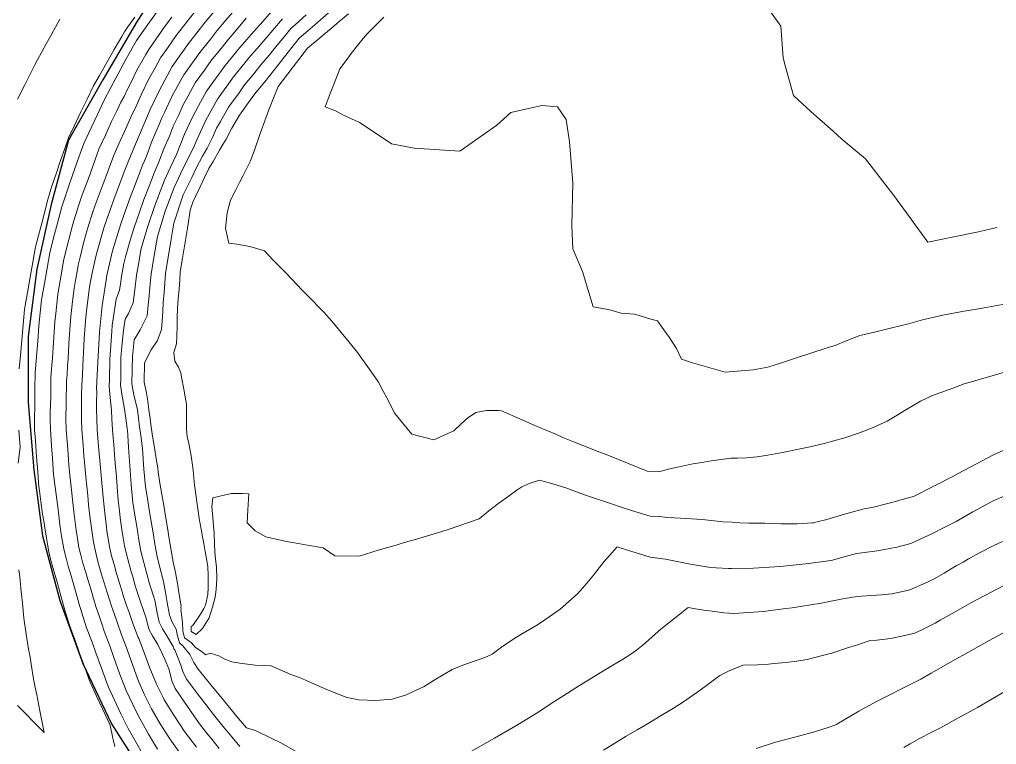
# Model space of a CAD drawing. Header units: inches. Extents: x 11351264 to 11356330, y 6702313 to 6706468.
# Drawn here: x 11355487 to 11355827.6, y 6705045.8 to 6705298.6 of the extents above; entities that cross this region are included whole.
import ezdxf

# ---------------------------------------------------------------- set-up
doc = ezdxf.new("R2010")
doc.units = ezdxf.units.IN
doc.header["$MEASUREMENT"] = 0
doc.layers.add('Shumate_Contours_clip1', color=7, linetype='Continuous', lineweight=0)
doc.layers.add('Shumate_Streets_clip1', color=7, linetype='Continuous')

msp = doc.modelspace()

# ---------------------------------------------------------------- linework, layer by layer
at = {"layer": 'Shumate_Contours_clip1'}
for points, elevation in [([(11355745.44, 6705306.14), (11355752.4, 6705296.21), (11355753.22, 6705285.19), (11355754.08, 6705282.02), (11355756.84, 6705272.09), (11355762.96, 6705266.34), (11355770.71, 6705259.58), (11355773.69, 6705256.79), (11355781.93, 6705249.98), (11355786.7, 6705243.82), (11355791.79, 6705237.2), (11355795.26, 6705232.42), (11355801.51, 6705223.89), (11355803.64, 6705220.9), (11355812.7, 6705222.82), (11355821.32, 6705224.55), (11355824.26, 6705225.16), (11355827.77, 6705226.03)], 1378), ([(11355536.04, 6705302.76), (11355532.26, 6705297.66), (11355527.78, 6705291.24), (11355524.2, 6705284.85), (11355521.35, 6705279.56), (11355518.83, 6705274.88), (11355516.31, 6705270.17), (11355514.13, 6705265.42), (11355511.89, 6705260.75), (11355509.33, 6705255.37), (11355507.64, 6705250.5), (11355506.16, 6705246.25), (11355504.61, 6705241.99), (11355501.69, 6705233.23), (11355500.2, 6705227.6), (11355498.82, 6705222.38), (11355497.47, 6705217.14), (11355496.54, 6705211.83), (11355495.62, 6705206.5), (11355494.63, 6705200.8), (11355493.73, 6705191.74), (11355493.31, 6705186.35), (11355492.85, 6705181.03), (11355492.36, 6705175.29), (11355492.32, 6705169.93), (11355492.26, 6705164.56), (11355492.16, 6705158.44), (11355492.2, 6705155.36), (11355492.37, 6705153.18), (11355492.62, 6705149.99), (11355492.8, 6705147.71), (11355493.03, 6705144.62), (11355493.21, 6705142.23), (11355493.42, 6705139.24), (11355493.61, 6705136.75), (11355494.03, 6705133.22), (11355494.4, 6705130.5), (11355495.02, 6705126.11), (11355495.42, 6705123.57), (11355495.89, 6705120.55), (11355496.34, 6705117.67), (11355496.68, 6705115.6), (11355497.18, 6705112.95), (11355497.4, 6705111.91), (11355497.93, 6705109.89), (11355498.6, 6705107.5), (11355500.05, 6705102.34), (11355501.38, 6705097.53), (11355502.3, 6705094.16), (11355502.95, 6705091.8), (11355504.21, 6705087.71), (11355505.28, 6705084.78), (11355506.07, 6705082.65), (11355507.91, 6705077.6), (11355509.74, 6705072.54), (11355511.17, 6705068.63), (11355511.62, 6705067.43), (11355513.85, 6705062.62), (11355515.9, 6705058.22), (11355518.59, 6705052.43), (11355519.48, 6705047.98), (11355519.6, 6705047.49), (11355520.23, 6705045.08)], 1402), ([(11355547.95, 6705301.07), (11355541.63, 6705293.03), (11355538.57, 6705288.56), (11355536.14, 6705285.18), (11355534.28, 6705281.76), (11355532.03, 6705277.86), (11355529.41, 6705272.32), (11355528.39, 6705270.2), (11355527.61, 6705268.34), (11355525.82, 6705264.55), (11355523.51, 6705259.55), (11355522.06, 6705256.28), (11355519.9, 6705251.46), (11355518.37, 6705247.19), (11355517.29, 6705244.29), (11355516.12, 6705241.28), (11355513.66, 6705234.71), (11355512.54, 6705231.49), (11355510.55, 6705225.22), (11355509.38, 6705221.04), (11355508.65, 6705218.12), (11355508.09, 6705215.65), (11355507.41, 6705212.84), (11355506.92, 6705210.04), (11355506.47, 6705207.53), (11355505.98, 6705204.71), (11355505.4, 6705200.26), (11355504.81, 6705195.02), (11355504.47, 6705190.44), (11355504.14, 6705185.5), (11355503.89, 6705180.22), (11355503.73, 6705177.84), (11355503.56, 6705174.73), (11355503.39, 6705172.43), (11355503.36, 6705170.1), (11355503.27, 6705167.09), (11355503.19, 6705164.56), (11355503.11, 6705159.36), (11355503.21, 6705155.47), (11355503.75, 6705148.73), (11355504.14, 6705143.23), (11355504.5, 6705139.68), (11355504.74, 6705137.68), (11355505.22, 6705133.33), (11355505.43, 6705131.16), (11355505.93, 6705127.04), (11355506.74, 6705120.52), (11355507.14, 6705117.56), (11355507.68, 6705114.49), (11355508.34, 6705111.75), (11355509.08, 6705109.03), (11355510.04, 6705105.69), (11355510.73, 6705103.34), (11355511.89, 6705099.52), (11355512.76, 6705096.61), (11355513.61, 6705093.86), (11355514.47, 6705091.26), (11355515.61, 6705087.8), (11355516.49, 6705085.24), (11355518.39, 6705080.17), (11355519.86, 6705076.1), (11355521.85, 6705070.51), (11355524.12, 6705064.53), (11355526.41, 6705059.71), (11355527.84, 6705056.82), (11355528.86, 6705054.77), (11355531.97, 6705049.3), (11355535.03, 6705044.06)], 1398), ([(11355556.16, 6705302.86), (11355551.65, 6705297.6), (11355545.92, 6705290.16), (11355540.21, 6705282.23), (11355535.85, 6705274.14), (11355532.5, 6705267.22), (11355529.39, 6705259.75), (11355527.06, 6705254.31), (11355525.05, 6705249.55), (11355523.5, 6705245.41), (11355519.79, 6705235.82), (11355516.43, 6705226.29), (11355513.75, 6705216.88), (11355513.28, 6705214.85), (11355512.35, 6705210.7), (11355511.63, 6705206.65), (11355511.29, 6705204.45), (11355510.31, 6705196.91), (11355510.12, 6705194.91), (11355509.53, 6705187.36), (11355509.39, 6705184.85), (11355509.05, 6705177.91), (11355508.91, 6705174.52), (11355508.72, 6705171.05), (11355508.62, 6705167.57), (11355508.51, 6705162.35), (11355508.51, 6705159.12), (11355508.66, 6705155.53), (11355509.1, 6705150.16), (11355509.36, 6705146.45), (11355509.72, 6705142.89), (11355510.11, 6705139.05), (11355510.72, 6705132.63), (11355511.04, 6705129.35), (11355511.4, 6705126.3), (11355511.94, 6705122.02), (11355512.36, 6705118.71), (11355512.71, 6705116.3), (11355513.54, 6705112.53), (11355514.29, 6705109.57), (11355514.88, 6705107.46), (11355515.8, 6705104.38), (11355517.47, 6705098.75), (11355518.92, 6705094.37), (11355520.07, 6705091.03), (11355520.96, 6705088.37), (11355522.53, 6705084.03), (11355524.13, 6705079.77), (11355526.34, 6705073.66), (11355528.25, 6705068.39), (11355530.5, 6705063.05), (11355532.96, 6705058.23), (11355535.98, 6705052.93), (11355539.42, 6705047.69), (11355543.12, 6705042.46)], 1396), ([(11355561.98, 6705301.94), (11355558.94, 6705298.33), (11355555.76, 6705294.61), (11355553.63, 6705291.84), (11355549.79, 6705287.11), (11355544.28, 6705279.27), (11355540.15, 6705271.97), (11355537.52, 6705266.1), (11355536.62, 6705264.24), (11355535.68, 6705261.98), (11355533.25, 6705256.38), (11355531.21, 6705250.96), (11355530.48, 6705249.26), (11355529.85, 6705247.77), (11355529.37, 6705246.48), (11355526.81, 6705239.79), (11355525.69, 6705236.89), (11355523.23, 6705230.01), (11355522.29, 6705227.35), (11355519.43, 6705217.91), (11355517.34, 6705208.85), (11355517.28, 6705208.62), (11355517.27, 6705208.59), (11355517.27, 6705208.57), (11355517.27, 6705208.55), (11355517.26, 6705208.53), (11355517.13, 6705207.65), (11355515.77, 6705198.8), (11355514.89, 6705189.5), (11355514.64, 6705185.27), (11355514.24, 6705179.1), (11355513.79, 6705170.06), (11355513.87, 6705168.78), (11355513.77, 6705165.27), (11355513.76, 6705162.77), (11355513.86, 6705159.18), (11355514.06, 6705155.58), (11355514.54, 6705149.64), (11355514.98, 6705144.74), (11355515.55, 6705138.27), (11355516.13, 6705131.82), (11355516.56, 6705127.56), (11355516.81, 6705125.49), (11355517.19, 6705122.61), (11355517.57, 6705119.32), (11355517.75, 6705118.11), (11355517.95, 6705116.89), (11355518.35, 6705114.7), (11355519.05, 6705111.58), (11355519.91, 6705108.49), (11355520.81, 6705105.4), (11355522.46, 6705099.77), (11355523.13, 6705097.75), (11355524.29, 6705094.17), (11355525.02, 6705092.11), (11355526.25, 6705088.6), (11355528.15, 6705083.61), (11355528.25, 6705083.25), (11355528.52, 6705082.74), (11355530.52, 6705077.48), (11355532.39, 6705072.38), (11355534.46, 6705067.32), (11355534.67, 6705066.83), (11355537.01, 6705062.13), (11355537.15, 6705061.77), (11355537.44, 6705061.32), (11355540.71, 6705055.93), (11355544.5, 6705050.3), (11355548.64, 6705044.84)], 1394), ([(11355575.65, 6705302.32), (11355570.94, 6705296.95), (11355569.47, 6705295.29), (11355563.73, 6705288.84), (11355558.67, 6705282.47), (11355556.42, 6705279.49), (11355552.14, 6705273.58), (11355549.31, 6705268.42), (11355547.28, 6705264.54), (11355544.46, 6705258.55), (11355541.65, 6705251.51), (11355539.51, 6705246.85), (11355537.55, 6705242.59), (11355535.1, 6705236.18), (11355533.91, 6705232.96), (11355531.79, 6705226.9), (11355530.63, 6705223.03), (11355529.27, 6705218.26), (11355528.75, 6705215.17), (11355528.28, 6705212.59), (11355527.71, 6705209.38), (11355527.14, 6705204.3), (11355526.58, 6705199.78), (11355524.97, 6705196.07), (11355523.74, 6705194.05), (11355523.22, 6705190.25), (11355522.6, 6705184.55), (11355522.34, 6705180.62), (11355522.26, 6705173.23), (11355522.2, 6705171.07), (11355522.75, 6705167.23), (11355523.41, 6705163.4), (11355524.02, 6705159.56), (11355524.5, 6705155.95), (11355524.53, 6705155.72), (11355524.56, 6705155.43), (11355524.99, 6705149.42), (11355525.41, 6705142.9), (11355525.87, 6705136.42), (11355526.52, 6705130.18), (11355527.2, 6705125.71), (11355527.81, 6705121.71), (11355528.57, 6705117.17), (11355529.27, 6705113.13), (11355529.9, 6705110.53), (11355530.72, 6705107.43), (11355531.33, 6705105.3), (11355532.28, 6705101.78), (11355534.11, 6705096.08), (11355534.87, 6705092.28), (11355535.66, 6705088.42), (11355536.79, 6705086.04), (11355537.95, 6705084.23), (11355540.49, 6705079.88), (11355540.65, 6705079.29), (11355540.8, 6705079.15), (11355541.08, 6705078.75), (11355541.93, 6705076.7), (11355543.24, 6705073.44), (11355543.95, 6705071.15), (11355545.19, 6705068.57), (11355549.85, 6705062.31), (11355551.61, 6705060.12), (11355554.63, 6705056.15), (11355557.87, 6705052.15), (11355560.35, 6705049.08), (11355563.75, 6705045.02)], 1390), ([(11355594.74, 6705300.86), (11355589.9, 6705296.75), (11355587.47, 6705294.67), (11355584.44, 6705292.05), (11355579.3, 6705285.58), (11355574.2, 6705279.07), (11355572.97, 6705277.45), (11355569.06, 6705272.61), (11355567.39, 6705270.41), (11355563.64, 6705265.24), (11355561.04, 6705260.67), (11355558.96, 6705256.86), (11355557.82, 6705254.96), (11355556.73, 6705252.98), (11355554.48, 6705249.09), (11355552.99, 6705246.65), (11355551.49, 6705243.45), (11355549.96, 6705240.25), (11355548.42, 6705237.05), (11355547.37, 6705234.82), (11355546.49, 6705232.1), (11355545.59, 6705226.5), (11355544.69, 6705220.9), (11355543.79, 6705215.3), (11355543.03, 6705210.54), (11355542.82, 6705207.74), (11355542.57, 6705204.44), (11355542.32, 6705201.14), (11355542.06, 6705197.84), (11355541.97, 6705194.67), (11355541.87, 6705191.49), (11355541.78, 6705188.31), (11355541.72, 6705185.49), (11355540.71, 6705182.45), (11355541.07, 6705179.46), (11355542.43, 6705177.32), (11355543.2, 6705175.34), (11355543.39, 6705173.79), (11355544.24, 6705169.68), (11355544.72, 6705167.03), (11355545.15, 6705164.38), (11355545.16, 6705159.93), (11355545.13, 6705157.82), (11355545.16, 6705155.76), (11355545.45, 6705153.2), (11355545.96, 6705150.76), (11355546.72, 6705147.12), (11355547.18, 6705143.95), (11355547.5, 6705141.37), (11355547.77, 6705138.63), (11355548.01, 6705136.33), (11355548.42, 6705133.06), (11355548.81, 6705130.4), (11355549.17, 6705127.88), (11355549.63, 6705124.51), (11355550.29, 6705120.87), (11355550.78, 6705118.12), (11355551.17, 6705115.89), (11355551.71, 6705113.08), (11355552.14, 6705110.5), (11355552.58, 6705107.78), (11355552.79, 6705104.66), (11355552.72, 6705100.53), (11355552.58, 6705098.08), (11355551.81, 6705094.38), (11355551.27, 6705093.17), (11355550.01, 6705091.15), (11355548.72, 6705089.15), (11355547.29, 6705087.17), (11355546.79, 6705087), (11355546.83, 6705085.15), (11355548.54, 6705084.15), (11355550.71, 6705086.21), (11355553.08, 6705089.95), (11355554.29, 6705093.6), (11355555.12, 6705097.08), (11355555.55, 6705099.78), (11355555.71, 6705103.62), (11355555.6, 6705107.7), (11355555.31, 6705110.42), (11355555.09, 6705112.93), (11355554.96, 6705115.64), (11355554.78, 6705119.46), (11355554.58, 6705121.95), (11355554.35, 6705124.96), (11355553.96, 6705128.72), (11355554.39, 6705131.75), (11355560.73, 6705133.32), (11355564.78, 6705133.29), (11355566.93, 6705133.14), (11355566.57, 6705127.63), (11355566.33, 6705123.05), (11355569.08, 6705120.24), (11355572.85, 6705118.11), (11355575.42, 6705117.6), (11355580.1, 6705116.57), (11355582.2, 6705116.24), (11355587.39, 6705115.24), (11355592.89, 6705114.27), (11355596.94, 6705111.56), (11355605.4, 6705111.47), (11355612, 6705113.56), (11355615.73, 6705114.52), (11355618, 6705115.18), (11355620.73, 6705116.08), (11355626.24, 6705117.55), (11355634.2, 6705119.99), (11355636.73, 6705120.82), (11355647.18, 6705124.45), (11355650.66, 6705127.23), (11355654.1, 6705129.89), (11355657.65, 6705132.46), (11355660.41, 6705134.38), (11355662.13, 6705135.55), (11355665, 6705136.89), (11355668.29, 6705137.91), (11355673.26, 6705136.58), (11355677.48, 6705135.29), (11355684, 6705132.82), (11355691.67, 6705130.2), (11355698.16, 6705128.04), (11355700.41, 6705127.34), (11355706.83, 6705125.41), (11355710, 6705125.2), (11355712.98, 6705124.93), (11355717.46, 6705124.68), (11355724.95, 6705124.19), (11355732.28, 6705123.43), (11355735.49, 6705123.26), (11355738.05, 6705123.1), (11355741.23, 6705122.95), (11355746.85, 6705122.87), (11355752.42, 6705122.66), (11355755.28, 6705122.64), (11355758.08, 6705122.66), (11355763.48, 6705123), (11355763.85, 6705123.05), (11355764.01, 6705123.08), (11355764.65, 6705123.24), (11355768.47, 6705124.25), (11355773.14, 6705125.61), (11355776.72, 6705126.67), (11355781, 6705127.8), (11355784.73, 6705128.54), (11355789.32, 6705129.71), (11355792.37, 6705130.53), (11355794.76, 6705131.14), (11355798.64, 6705132.28), (11355805.58, 6705135.73), (11355812.14, 6705139.14), (11355814.21, 6705140.24), (11355820.61, 6705143.61), (11355826.56, 6705146.75), (11355831.21, 6705148.79)], 1384), ([(11355601.66, 6705300.55), (11355598.44, 6705297.86), (11355596.58, 6705296.27), (11355591.5, 6705291.98), (11355587.41, 6705288.58), (11355582.35, 6705282.02), (11355577.13, 6705275.19), (11355573.92, 6705267.11), (11355572.93, 6705264.5), (11355570.79, 6705258.5), (11355568.96, 6705253.29), (11355567.46, 6705249.27), (11355564.96, 6705244.2), (11355563.7, 6705241.7), (11355562.4, 6705239.11), (11355560.57, 6705235.53), (11355559.37, 6705231.15), (11355558.74, 6705225.7), (11355559.98, 6705220.61), (11355562.69, 6705220.24), (11355567.31, 6705219.35), (11355572.38, 6705217.91), (11355575.29, 6705214.81), (11355579.97, 6705210.08), (11355585.55, 6705204.14), (11355587.52, 6705202.23), (11355593.03, 6705196.51), (11355595.81, 6705193.36), (11355601.86, 6705186.04), (11355604.77, 6705182.45), (11355609.47, 6705175.98), (11355612.15, 6705172.12), (11355613.75, 6705168.95), (11355615.01, 6705166.58), (11355617.86, 6705161.2), (11355623.75, 6705154.02), (11355631.44, 6705152.01), (11355638.41, 6705155.11), (11355641.01, 6705157.62), (11355643.18, 6705159.49), (11355646.1, 6705161.47), (11355649.84, 6705162.19), (11355654, 6705162.23), (11355655.01, 6705162.05), (11355661.43, 6705159.31), (11355667.49, 6705156.69), (11355674.21, 6705153.79), (11355676.44, 6705152.82), (11355680.45, 6705151.14), (11355680.86, 6705151.07), (11355686.92, 6705148.66), (11355693.21, 6705146.16), (11355699.51, 6705143.66), (11355705.82, 6705141.11), (11355710.25, 6705140.92), (11355714.16, 6705141.97), (11355716.92, 6705142.57), (11355721.18, 6705143.47), (11355725.53, 6705144.16), (11355728.11, 6705144.65), (11355730.82, 6705145.02), (11355734.98, 6705145.57), (11355737.29, 6705145.58), (11355740.44, 6705145.67), (11355744.2, 6705146.11), (11355747.95, 6705146.6), (11355753, 6705147.53), (11355755.34, 6705147.98), (11355757.42, 6705148.45), (11355762.68, 6705149.59), (11355768.03, 6705150.86), (11355770.45, 6705151.49), (11355774.73, 6705152.7), (11355779.91, 6705154.47), (11355782.83, 6705155.61), (11355784.82, 6705156.43), (11355789.54, 6705158.54), (11355793.56, 6705160.88), (11355795.44, 6705162.1), (11355798.58, 6705164.01), (11355801.17, 6705165.44), (11355805.26, 6705167.4), (11355813.98, 6705170.54), (11355816.02, 6705171.38), (11355827.34, 6705174.61), (11355840.43, 6705178.55)], 1382), ([(11355500.99, 6705298.63), (11355499.47, 6705295.87), (11355498.23, 6705293.62), (11355496.27, 6705290.05), (11355494.75, 6705287.29), (11355493.24, 6705284.54), (11355492.13, 6705282.5), (11355488.76, 6705275.79), (11355486.27, 6705270.81)], 1406), ([(11355527.11, 6705299.41), (11355524.72, 6705296.01), (11355523.54, 6705294.31), (11355522.59, 6705292.62), (11355520, 6705288.08), (11355517.4, 6705283.55), (11355514.81, 6705279.03), (11355512.72, 6705275.47), (11355510.5, 6705270.78), (11355508.26, 6705266.1), (11355506.03, 6705261.42), (11355504.07, 6705257.32), (11355502.77, 6705253.6), (11355501.29, 6705249.35), (11355499.81, 6705245.1), (11355498.32, 6705240.85), (11355497.82, 6705239.36), (11355496.65, 6705234.96), (11355495.26, 6705229.74), (11355493.87, 6705224.52), (11355492.49, 6705219.3), (11355491.55, 6705213.99), (11355490.61, 6705208.67), (11355489.68, 6705203.36), (11355488.88, 6705198.82), (11355488.73, 6705197.4), (11355488.26, 6705192.09), (11355487.77, 6705186.78), (11355487.29, 6705181.48), (11355486.85, 6705176.72)], 1404), ([(11355540.04, 6705299.35), (11355537.46, 6705296.05), (11355533.5, 6705290.28), (11355532.02, 6705288.16), (11355531.02, 6705286.38), (11355527.86, 6705280.88), (11355525.88, 6705276.71), (11355524.75, 6705274.54), (11355523.39, 6705271.68), (11355522.34, 6705269.7), (11355520.89, 6705266.68), (11355519.92, 6705264.84), (11355519.08, 6705263), (11355517.77, 6705260.05), (11355516.88, 6705258.2), (11355515.56, 6705255.33), (11355514.64, 6705253.4), (11355512.56, 6705247.41), (11355510.97, 6705243.15), (11355508.82, 6705237.39), (11355507.56, 6705233.6), (11355505.53, 6705227.15), (11355504.17, 6705221.86), (11355502.44, 6705214.99), (11355501.24, 6705208.09), (11355500.32, 6705202.76), (11355499.57, 6705195.99), (11355499.28, 6705193.11), (11355498.81, 6705185.98), (11355498.44, 6705180.54), (11355497.91, 6705173.85), (11355497.83, 6705167.03), (11355497.68, 6705161.5), (11355497.64, 6705159.01), (11355497.71, 6705155.42), (11355498.14, 6705150.04), (11355498.48, 6705145.48), (11355498.86, 6705139.98), (11355499.26, 6705136.45), (11355499.7, 6705132.94), (11355500.39, 6705127.69), (11355501.06, 6705122.36), (11355501.72, 6705117.72), (11355502.54, 6705113.36), (11355503.2, 6705110.68), (11355503.95, 6705107.92), (11355504.94, 6705104.6), (11355506.56, 6705098.87), (11355507.66, 6705095.06), (11355508.69, 6705091.68), (11355510.36, 6705086.47), (11355512.24, 6705081.41), (11355513.57, 6705077.76), (11355515.51, 6705072.36), (11355517.9, 6705065.98), (11355520.13, 6705061.17), (11355522.34, 6705056.46), (11355523.27, 6705054.53), (11355524.8, 6705051.33), (11355527.6, 6705046.4), (11355530.41, 6705041.48)], 1400), ([(11355566.04, 6705298.99), (11355561.46, 6705293.55), (11355559.8, 6705291.69), (11355557.7, 6705289.04), (11355553.79, 6705284.22), (11355551.45, 6705280.9), (11355548.21, 6705276.43), (11355545.75, 6705271.94), (11355544.13, 6705269.09), (11355542.36, 6705265.14), (11355540.58, 6705261.36), (11355539.21, 6705257.92), (11355537.28, 6705253.46), (11355535.44, 6705248.57), (11355534.72, 6705246.92), (11355534.04, 6705245.38), (11355532.14, 6705240.42), (11355530.36, 6705235.76), (11355528.63, 6705230.98), (11355526.9, 6705225.98), (11355525.61, 6705221.94), (11355523.93, 6705215.81), (11355523.36, 6705213.51), (11355522.54, 6705208.99), (11355522.19, 6705206.44), (11355521.86, 6705204.23), (11355520.61, 6705201.05), (11355519.31, 6705191.9), (11355519.09, 6705189.75), (11355518.5, 6705180.16), (11355518.33, 6705173.05), (11355518.26, 6705170.6), (11355518.51, 6705166.72), (11355519.01, 6705162.36), (11355519.1, 6705159.23), (11355519.32, 6705155.64), (11355519.56, 6705152.73), (11355519.79, 6705150.36), (11355520.09, 6705146.85), (11355520.33, 6705143.86), (11355520.75, 6705139.04), (11355521, 6705135.62), (11355521.38, 6705130.98), (11355521.81, 6705127.19), (11355522.06, 6705124.76), (11355522.78, 6705119.91), (11355523.59, 6705115.02), (11355524.11, 6705112.61), (11355524.67, 6705110.39), (11355525.79, 6705106.42), (11355526.41, 6705104.24), (11355527.39, 6705100.78), (11355528.11, 6705098.58), (11355529.2, 6705095.18), (11355531.11, 6705089.81), (11355532.1, 6705085.93), (11355533.27, 6705083.58), (11355535.18, 6705080.63), (11355536.71, 6705077.43), (11355537.77, 6705075.17), (11355538.98, 6705072.1), (11355539.6, 6705069.96), (11355540.12, 6705067.91), (11355541.23, 6705065.22), (11355546.76, 6705057.14), (11355549.74, 6705052.99), (11355552.17, 6705049.82), (11355553.96, 6705047.57), (11355556.6, 6705044.32)], 1392), ([(11355578.63, 6705298.85), (11355575.29, 6705294.81), (11355573.33, 6705292.57), (11355569.8, 6705288.41), (11355567.65, 6705286), (11355566.15, 6705284.1), (11355561.59, 6705278.56), (11355556.04, 6705270.75), (11355551.87, 6705263.48), (11355548.87, 6705256.87), (11355547.8, 6705254.41), (11355546.08, 6705250.77), (11355544.06, 6705246.78), (11355542.43, 6705243.24), (11355540.83, 6705240), (11355537.76, 6705231.7), (11355535.07, 6705222.92), (11355533.83, 6705215.56), (11355532.82, 6705209.77), (11355532.51, 6705206.46), (11355532.11, 6705202.15), (11355531.81, 6705199.06), (11355531.44, 6705195.19), (11355529.02, 6705190.4), (11355526.94, 6705186.91), (11355526.31, 6705181.09), (11355526.18, 6705176.55), (11355526.16, 6705171.55), (11355526.84, 6705167.72), (11355528.04, 6705162.48), (11355528.48, 6705159.54), (11355528.82, 6705156.54), (11355529.39, 6705152.67), (11355529.85, 6705148.83), (11355530.29, 6705141.79), (11355530.94, 6705135.54), (11355531.56, 6705131.58), (11355532.18, 6705127.62), (11355532.83, 6705123.52), (11355533.5, 6705119.55), (11355534.19, 6705115.58), (11355534.93, 6705111.26), (11355535.62, 6705108.43), (11355537.2, 6705102.56), (11355537.89, 6705098.79), (11355538.42, 6705095.31), (11355539.22, 6705090.9), (11355540.23, 6705088.43), (11355541.53, 6705085.92), (11355542.04, 6705083.62), (11355542.69, 6705081.22), (11355543.86, 6705080.2), (11355546.36, 6705077.07), (11355547.73, 6705074.34), (11355549.26, 6705072.01), (11355554.16, 6705065.95), (11355556.57, 6705063.04), (11355559.12, 6705059.94), (11355563.36, 6705054.84), (11355566.07, 6705051.59), (11355569.22, 6705050.65), (11355574.95, 6705047.85), (11355578.06, 6705046.27), (11355583.19, 6705043.44)], 1388), ([(11355586.95, 6705300.21), (11355583.2, 6705296.86), (11355581.54, 6705295.44), (11355579.7, 6705293.13), (11355576.33, 6705289.06), (11355574.15, 6705286.3), (11355571.1, 6705282.7), (11355568.63, 6705279.65), (11355565.44, 6705275.77), (11355563.51, 6705273.05), (11355559.84, 6705268), (11355557.03, 6705263.05), (11355555.69, 6705260.71), (11355554.2, 6705257.44), (11355552.33, 6705253.73), (11355550.74, 6705250.88), (11355548.5, 6705246.72), (11355547.02, 6705243.52), (11355545.63, 6705240.7), (11355544.03, 6705237.46), (11355540.79, 6705227.52), (11355539.88, 6705221.91), (11355538.93, 6705216.27), (11355537.91, 6705210.16), (11355537.62, 6705206.58), (11355537.37, 6705203.28), (11355537.09, 6705199.99), (11355536.88, 6705196.64), (11355536.67, 6705193.54), (11355536.47, 6705190.44), (11355535.02, 6705186.59), (11355532.84, 6705183.42), (11355530.55, 6705178.85), (11355530.42, 6705172.06), (11355531.18, 6705168.28), (11355531.67, 6705165.43), (11355532.07, 6705162.41), (11355532.46, 6705159.39), (11355532.74, 6705157.29), (11355533.37, 6705153.3), (11355534.02, 6705149.31), (11355534.64, 6705145.31), (11355535.15, 6705142.21), (11355535.28, 6705140.81), (11355535.93, 6705136.89), (11355536.58, 6705132.97), (11355537.23, 6705129.04), (11355537.85, 6705125.32), (11355538.52, 6705121.35), (11355539.16, 6705117.47), (11355539.84, 6705113.44), (11355540.28, 6705110.75), (11355540.54, 6705109.49), (11355540.55, 6705109.44), (11355540.56, 6705109.36), (11355541.29, 6705105.71), (11355542, 6705101.88), (11355542.67, 6705098), (11355543.29, 6705094.04), (11355543.26, 6705093.54), (11355543.35, 6705093.06), (11355543.17, 6705092.87), (11355543.75, 6705088.26), (11355543.94, 6705085.42), (11355544.45, 6705082.89), (11355546.87, 6705081.23), (11355548.3, 6705079.56), (11355550.24, 6705078.26), (11355551.96, 6705077.03), (11355553.43, 6705077.6), (11355556.5, 6705076.65), (11355558.54, 6705075.53), (11355560.95, 6705074.52), (11355563.77, 6705074.08), (11355569.17, 6705073.36), (11355574.7, 6705073.16), (11355581.59, 6705070.15), (11355584.54, 6705069.15), (11355587.72, 6705067.75), (11355594.3, 6705064.86), (11355601.05, 6705062.11), (11355605.29, 6705061.33), (11355611.17, 6705061.06), (11355616.84, 6705061.57), (11355621.53, 6705062.98), (11355628.03, 6705066.01), (11355631.52, 6705068.15), (11355637.84, 6705071.85), (11355641.51, 6705073.37), (11355649.25, 6705076.07), (11355651.72, 6705077.21), (11355655.02, 6705079.69), (11355659.31, 6705082.55), (11355661.8, 6705084.12), (11355666.97, 6705087.09), (11355668.93, 6705088.38), (11355675.53, 6705092.91), (11355681.56, 6705098.23), (11355684.23, 6705101.29), (11355687.13, 6705104.82), (11355690.76, 6705109.49), (11355692.66, 6705111.68), (11355695.31, 6705114.65), (11355699.32, 6705113.37), (11355703.2, 6705112.23), (11355706.9, 6705111.1), (11355712.22, 6705110.38), (11355717.98, 6705109.26), (11355720.22, 6705108.78), (11355723.77, 6705108.16), (11355727.25, 6705107.6), (11355729.85, 6705107.38), (11355734.2, 6705107.11), (11355735.24, 6705107.08), (11355737.8, 6705107.03), (11355742.88, 6705107.2), (11355750.33, 6705107.7), (11355753.35, 6705107.9), (11355761.12, 6705108.74), (11355770.02, 6705109.96), (11355774.56, 6705111.17), (11355778.84, 6705112.3), (11355785.18, 6705113.16), (11355788.04, 6705113.57), (11355792.84, 6705114.55), (11355797.76, 6705115.89), (11355802.56, 6705118.1), (11355805.11, 6705119.26), (11355809.66, 6705121.53), (11355813.52, 6705123.55), (11355819.37, 6705126.86), (11355823.87, 6705129.31), (11355826.49, 6705130.75), (11355834.13, 6705134)], 1386), ([(11355614.02, 6705299.42), (11355611.24, 6705296.6), (11355608.23, 6705293.61), (11355606.82, 6705291.97), (11355604.81, 6705289.5), (11355602.58, 6705286.75), (11355600.82, 6705284.31), (11355598.64, 6705281.36), (11355597.44, 6705278.38), (11355595.24, 6705272.71), (11355593.57, 6705268.14), (11355597.13, 6705266.67), (11355599.98, 6705265.21), (11355605.47, 6705262.69), (11355608.23, 6705260.89), (11355616.7, 6705255.22), (11355624.56, 6705253.64), (11355640.44, 6705252.66), (11355653.4, 6705261.68), (11355658.24, 6705266.09), (11355669.09, 6705268.6), (11355674.51, 6705268.08), (11355677.62, 6705263.68), (11355678.75, 6705255.92), (11355679.91, 6705241.6), (11355679.57, 6705226.68), (11355679.94, 6705218.64), (11355683.28, 6705210.66), (11355686.94, 6705198.37), (11355692.76, 6705197.28), (11355696.77, 6705196.13), (11355701.47, 6705195.76), (11355707.05, 6705194.07), (11355709.37, 6705193.5), (11355711.64, 6705190.3), (11355713.45, 6705187.82), (11355716.01, 6705183.82), (11355717.74, 6705180.14), (11355721.59, 6705178.8), (11355732.97, 6705175.53), (11355742.78, 6705176.42), (11355747.89, 6705177.37), (11355752.35, 6705178.73), (11355758.54, 6705180.83), (11355761.85, 6705181.85), (11355769.29, 6705184.26), (11355771.37, 6705184.89), (11355775.19, 6705186.48), (11355779.97, 6705188.37), (11355785.09, 6705189.5), (11355791.14, 6705191.04), (11355796.99, 6705192.49), (11355801.78, 6705193.78), (11355808.86, 6705195.44), (11355816.32, 6705196.8), (11355819.97, 6705197.48), (11355823.28, 6705198.06), (11355831.02, 6705199.42)], 1380), ([(11355486.7, 6705155.3), (11355487.14, 6705149.52), (11355486.53, 6705143.8)], 1404), ([(11355642.69, 6705042.38), (11355652.62, 6705047.98), (11355660.05, 6705052.26), (11355667.09, 6705056.57), (11355673.67, 6705060.86), (11355675.47, 6705062), (11355682.2, 6705066.3), (11355690.04, 6705071.13), (11355692.15, 6705072.37), (11355697.24, 6705075.33), (11355699.75, 6705077.03), (11355702.1, 6705078.66), (11355704.38, 6705080.45), (11355710.6, 6705085.94), (11355713.36, 6705088.17), (11355716.11, 6705090.41), (11355720.14, 6705093.51), (11355723.35, 6705092.97), (11355725.58, 6705092.59), (11355729.37, 6705092.12), (11355732.57, 6705091.7), (11355736.04, 6705091.48), (11355746.25, 6705092.14), (11355754.19, 6705093.15), (11355756.38, 6705093.41), (11355766.47, 6705095.06), (11355774.63, 6705096.68), (11355776.3, 6705096.92), (11355776.72, 6705097.04), (11355777.37, 6705097.12), (11355780.51, 6705097.44), (11355787.49, 6705097.88), (11355791.08, 6705098.24), (11355796.04, 6705099.31), (11355797.36, 6705099.69), (11355803.78, 6705102.49), (11355805.86, 6705103.56), (11355809.35, 6705105.51), (11355811.86, 6705106.95), (11355813.61, 6705108.01), (11355815.96, 6705109.36), (11355817.92, 6705110.48), (11355822.21, 6705112.79), (11355826.43, 6705115.03), (11355829.67, 6705116.48)], 1388), ([(11355486.66, 6705106.67), (11355487.12, 6705104.28), (11355487.46, 6705100.17), (11355487.68, 6705098.03), (11355487.94, 6705095), (11355488.48, 6705089.84), (11355489.31, 6705084.25), (11355490.13, 6705079), (11355490.62, 6705076.2), (11355491.01, 6705073.74), (11355491.86, 6705068.68), (11355492.35, 6705066.15), (11355492.94, 6705063.07), (11355494.05, 6705057.46), (11355494.99, 6705052.86), (11355495.6, 6705049.9), (11355493.69, 6705051.84), (11355491.86, 6705053.7), (11355489.08, 6705056.54), (11355486.3, 6705059.38)], 1404), ([(11355690.55, 6705043.78), (11355694.49, 6705046.21), (11355698.48, 6705048.61), (11355702.31, 6705050.84), (11355706.77, 6705053.45), (11355710.13, 6705055.47), (11355714.95, 6705058.4), (11355718.48, 6705060.58), (11355721.67, 6705062.79), (11355723.45, 6705064.07), (11355726.48, 6705066.28), (11355728.35, 6705067.71), (11355731.19, 6705069.81), (11355734.46, 6705071.4), (11355739.21, 6705073.41), (11355744.28, 6705073.57), (11355747.1, 6705073.69), (11355750.08, 6705074.01), (11355754.19, 6705074.31), (11355757.97, 6705074.86), (11355761.6, 6705075.39), (11355767.4, 6705076.92), (11355770.16, 6705077.64), (11355775.33, 6705079.33), (11355779.14, 6705080.48), (11355783.19, 6705081.9), (11355785.87, 6705082.14), (11355790.66, 6705082.71), (11355794.62, 6705083.52), (11355799.15, 6705084.51), (11355802.31, 6705086.13), (11355806.19, 6705088.04), (11355807.99, 6705089.06), (11355813.18, 6705091.95), (11355818.86, 6705095.22), (11355821.09, 6705096.44), (11355833.37, 6705102.82)], 1390), ([(11355743.78, 6705044.38), (11355750.61, 6705046.54), (11355756.82, 6705048.19), (11355764.17, 6705050.2), (11355769.32, 6705051.78), (11355771.26, 6705052.46), (11355771.96, 6705052.8), (11355779.63, 6705057.38), (11355785.82, 6705060.74), (11355791.19, 6705063.42), (11355793.78, 6705064.77), (11355801.2, 6705068.47), (11355804.83, 6705070.65), (11355813.25, 6705075.38), (11355815.82, 6705076.82), (11355825.05, 6705082), (11355831.11, 6705085.32)], 1392), ([(11355795.3, 6705044.74), (11355797.48, 6705045.97), (11355800.57, 6705047.74), (11355805.12, 6705050.09), (11355808.08, 6705051.57), (11355814.11, 6705054.96), (11355821.01, 6705058.65), (11355830.52, 6705064.17)], 1394)]:
    msp.add_lwpolyline(points, dxfattribs=dict(at, elevation=elevation))
at = {"layer": 'Shumate_Streets_clip1'}
msp.add_lwpolyline([(11355541, 6705318), (11355528, 6705298), (11355516, 6705277.5), (11355504, 6705256.5), (11355498, 6705234), (11355493, 6705211.5), (11355490, 6705188), (11355490, 6705165), (11355492, 6705141.5), (11355495, 6705118.5), (11355501, 6705096), (11355509, 6705074), (11355519, 6705053), (11355535, 6705028)], dxfattribs=at)

doc.saveas('drawing.dxf')
